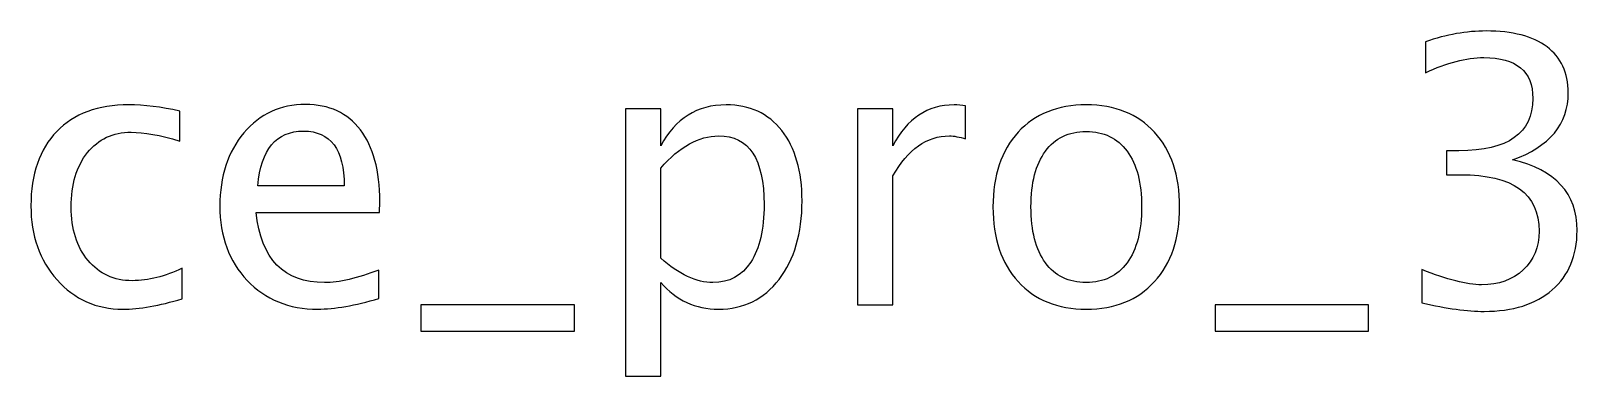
# Model space of a CAD drawing. Header units: centimetres. Extents: x -69 to 69, y -115 to 104.
# Drawn here: x -28.58 to -17.93, y 77.93 to 80.3 of the extents above; entities that cross this region are included whole.
import ezdxf

# ---------------------------------------------------------------- set-up
doc = ezdxf.new("R2010")
doc.units = ezdxf.units.CM
doc.header["$MEASUREMENT"] = 0
doc.layers.add('Layer 1', color=7, linetype='Continuous')

msp = doc.modelspace()

# ---------------------------------------------------------------- linework, layer by layer
at = {"layer": 'Layer 1'}
for points, knots in [([(-19.00108, 78.43314), (-19.00108, 78.43314), (-19.00108, 78.66174), (-19.00108, 78.66174), (-19.00108, 78.66174), (-18.82667, 78.59231), (-18.68993, 78.5576), (-18.5896, 78.5576), (-18.5896, 78.5576), (-18.47149, 78.5576), (-18.37624, 78.59147), (-18.303, 78.65962), (-18.303, 78.65962), (-18.22977, 78.72778), (-18.19336, 78.81668), (-18.19336, 78.9259), (-18.19336, 78.9259), (-18.19336, 79.18498), (-18.3737, 79.31452), (-18.73438, 79.31452), (-18.73438, 79.31452), (-18.73438, 79.31452), (-18.8309, 79.31452), (-18.8309, 79.31452), (-18.8309, 79.31452), (-18.8309, 79.31452), (-18.8309, 79.47835), (-18.8309, 79.47835), (-18.8309, 79.47835), (-18.8309, 79.47835), (-18.74539, 79.47962), (-18.74539, 79.47962), (-18.74539, 79.47962), (-18.4063, 79.47962), (-18.23654, 79.599), (-18.23654, 79.83818), (-18.23654, 79.83818), (-18.23654, 80.02572), (-18.34915, 80.1197), (-18.57394, 80.1197), (-18.57394, 80.1197), (-18.69459, 80.1197), (-18.82836, 80.08499), (-18.97568, 80.01556), (-18.97568, 80.01556), (-18.97568, 80.01556), (-18.97568, 80.22892), (-18.97568, 80.22892), (-18.97568, 80.22892), (-18.83132, 80.27803), (-18.69205, 80.30258), (-18.55827, 80.30258), (-18.55827, 80.30258), (-18.37624, 80.30258), (-18.23612, 80.26617), (-18.13875, 80.19336), (-18.13875, 80.19336), (-18.04138, 80.12097), (-17.9927, 80.01556), (-17.9927, 79.87755), (-17.9927, 79.87755), (-17.9927, 79.66208), (-18.12012, 79.50841), (-18.37539, 79.41697), (-18.37539, 79.41697), (-18.07948, 79.34796), (-17.93174, 79.18583), (-17.93174, 78.92971), (-17.93174, 78.92971), (-17.93174, 78.75699), (-17.98889, 78.6211), (-18.10277, 78.52246), (-18.10277, 78.52246), (-18.21664, 78.42383), (-18.37328, 78.37472), (-18.57224, 78.37472), (-18.57224, 78.37472), (-18.6857, 78.37472), (-18.82836, 78.39419), (-19.00108, 78.43314)], [0, 0, 0, 0, 0.04761905, 0.04761905, 0.04761905, 0.04761905, 0.0952381, 0.0952381, 0.0952381, 0.0952381, 0.14285714, 0.14285714, 0.14285714, 0.14285714, 0.19047619, 0.19047619, 0.19047619, 0.19047619, 0.23809524, 0.23809524, 0.23809524, 0.23809524, 0.28571429, 0.28571429, 0.28571429, 0.28571429, 0.33333333, 0.33333333, 0.33333333, 0.33333333, 0.38095238, 0.38095238, 0.38095238, 0.38095238, 0.42857143, 0.42857143, 0.42857143, 0.42857143, 0.47619048, 0.47619048, 0.47619048, 0.47619048, 0.52380952, 0.52380952, 0.52380952, 0.52380952, 0.57142857, 0.57142857, 0.57142857, 0.57142857, 0.61904762, 0.61904762, 0.61904762, 0.61904762, 0.66666667, 0.66666667, 0.66666667, 0.66666667, 0.71428571, 0.71428571, 0.71428571, 0.71428571, 0.76190476, 0.76190476, 0.76190476, 0.76190476, 0.80952381, 0.80952381, 0.80952381, 0.80952381, 0.85714286, 0.85714286, 0.85714286, 0.85714286, 0.9047619, 0.9047619, 0.9047619, 0.9047619, 1, 1, 1, 1]), ([(-27.5359, 78.46108), (-27.6938, 78.41367), (-27.83012, 78.38996), (-27.94484, 78.38996), (-27.94484, 78.38996), (-28.12687, 78.38996), (-28.27758, 78.45727), (-28.39738, 78.59147), (-28.39738, 78.59147), (-28.51719, 78.72609), (-28.5773, 78.89584), (-28.5773, 79.10031), (-28.5773, 79.10031), (-28.5773, 79.31875), (-28.51803, 79.48936), (-28.3995, 79.61128), (-28.3995, 79.61128), (-28.28097, 79.73362), (-28.11544, 79.79458), (-27.90293, 79.79458), (-27.90293, 79.79458), (-27.79837, 79.79458), (-27.68068, 79.78019), (-27.55114, 79.7514), (-27.55114, 79.7514), (-27.55114, 79.7514), (-27.55114, 79.54566), (-27.55114, 79.54566), (-27.55114, 79.54566), (-27.68872, 79.5863), (-27.80091, 79.60662), (-27.88727, 79.60662), (-27.88727, 79.60662), (-28.01257, 79.60662), (-28.1129, 79.55963), (-28.18783, 79.46607), (-28.18783, 79.46607), (-28.26276, 79.37252), (-28.30044, 79.24763), (-28.30044, 79.09185), (-28.30044, 79.09185), (-28.30044, 78.94072), (-28.26149, 78.8188), (-28.18402, 78.72524), (-28.18402, 78.72524), (-28.10655, 78.63211), (-28.00538, 78.58554), (-27.87965, 78.58554), (-27.87965, 78.58554), (-27.76831, 78.58554), (-27.65401, 78.61433), (-27.5359, 78.6719), (-27.5359, 78.6719), (-27.5359, 78.6719), (-27.5359, 78.46108), (-27.5359, 78.46108)], [0, 0, 0, 0, 0.06666667, 0.06666667, 0.06666667, 0.06666667, 0.13333333, 0.13333333, 0.13333333, 0.13333333, 0.2, 0.2, 0.2, 0.2, 0.26666667, 0.26666667, 0.26666667, 0.26666667, 0.33333333, 0.33333333, 0.33333333, 0.33333333, 0.4, 0.4, 0.4, 0.4, 0.46666667, 0.46666667, 0.46666667, 0.46666667, 0.53333333, 0.53333333, 0.53333333, 0.53333333, 0.6, 0.6, 0.6, 0.6, 0.66666667, 0.66666667, 0.66666667, 0.66666667, 0.73333333, 0.73333333, 0.73333333, 0.73333333, 0.8, 0.8, 0.8, 0.8, 0.86666667, 0.86666667, 0.86666667, 0.86666667, 1, 1, 1, 1]), ([(-26.18166, 78.46362), (-26.34549, 78.41451), (-26.48561, 78.38996), (-26.60245, 78.38996), (-26.60245, 78.38996), (-26.80184, 78.38996), (-26.96398, 78.456), (-27.08886, 78.58766), (-27.08886, 78.58766), (-27.21375, 78.71931), (-27.2764, 78.88992), (-27.2764, 79.09989), (-27.2764, 79.09989), (-27.2764, 79.30351), (-27.22137, 79.47073), (-27.11088, 79.60154), (-27.11088, 79.60154), (-27.00039, 79.73193), (-26.85899, 79.79712), (-26.6867, 79.79712), (-26.6867, 79.79712), (-26.52371, 79.79712), (-26.39756, 79.73912), (-26.30866, 79.62313), (-26.30866, 79.62313), (-26.21976, 79.50714), (-26.17531, 79.34288), (-26.17531, 79.12995), (-26.17531, 79.12995), (-26.17531, 79.12995), (-26.17658, 79.05544), (-26.17658, 79.05544), (-26.17658, 79.05544), (-26.17658, 79.05544), (-27.02748, 79.05544), (-27.02748, 79.05544), (-27.02748, 79.05544), (-26.99192, 78.73371), (-26.83486, 78.57284), (-26.55673, 78.57284), (-26.55673, 78.57284), (-26.45471, 78.57284), (-26.32983, 78.60163), (-26.18166, 78.6592), (-26.18166, 78.6592), (-26.18166, 78.6592), (-26.18166, 78.46362), (-26.18166, 78.46362)], [0, 0, 0, 0, 0.07692308, 0.07692308, 0.07692308, 0.07692308, 0.15384615, 0.15384615, 0.15384615, 0.15384615, 0.23076923, 0.23076923, 0.23076923, 0.23076923, 0.30769231, 0.30769231, 0.30769231, 0.30769231, 0.38461538, 0.38461538, 0.38461538, 0.38461538, 0.46153846, 0.46153846, 0.46153846, 0.46153846, 0.53846154, 0.53846154, 0.53846154, 0.53846154, 0.61538462, 0.61538462, 0.61538462, 0.61538462, 0.69230769, 0.69230769, 0.69230769, 0.69230769, 0.76923077, 0.76923077, 0.76923077, 0.76923077, 0.84615385, 0.84615385, 0.84615385, 0.84615385, 1, 1, 1, 1]), ([(-24.48452, 77.93022), (-24.48452, 77.93022), (-24.48452, 79.76664), (-24.48452, 79.76664), (-24.48452, 79.76664), (-24.48452, 79.76664), (-24.24068, 79.76664), (-24.24068, 79.76664), (-24.24068, 79.76664), (-24.24068, 79.76664), (-24.24068, 79.51222), (-24.24068, 79.51222), (-24.24068, 79.51222), (-24.14077, 79.7006), (-23.99049, 79.79458), (-23.79025, 79.79458), (-23.79025, 79.79458), (-23.62812, 79.79458), (-23.50069, 79.73574), (-23.40756, 79.61763), (-23.40756, 79.61763), (-23.31443, 79.49952), (-23.26786, 79.33823), (-23.26786, 79.13376), (-23.26786, 79.13376), (-23.26786, 78.91108), (-23.32078, 78.73117), (-23.42619, 78.59485), (-23.42619, 78.59485), (-23.5316, 78.45812), (-23.67045, 78.38996), (-23.84232, 78.38996), (-23.84232, 78.38996), (-24.00192, 78.38996), (-24.13485, 78.45092), (-24.24068, 78.57326), (-24.24068, 78.57326), (-24.24068, 78.57326), (-24.24068, 77.93022), (-24.24068, 77.93022), (-24.24068, 77.93022), (-24.24068, 77.93022), (-24.48452, 77.93022), (-24.48452, 77.93022)], [0, 0, 0, 0, 0.08333333, 0.08333333, 0.08333333, 0.08333333, 0.16666667, 0.16666667, 0.16666667, 0.16666667, 0.25, 0.25, 0.25, 0.25, 0.33333333, 0.33333333, 0.33333333, 0.33333333, 0.41666667, 0.41666667, 0.41666667, 0.41666667, 0.5, 0.5, 0.5, 0.5, 0.58333333, 0.58333333, 0.58333333, 0.58333333, 0.66666667, 0.66666667, 0.66666667, 0.66666667, 0.75, 0.75, 0.75, 0.75, 0.83333333, 0.83333333, 0.83333333, 0.83333333, 1, 1, 1, 1]), ([(-22.88601, 78.42044), (-22.88601, 78.42044), (-22.88601, 79.76664), (-22.88601, 79.76664), (-22.88601, 79.76664), (-22.88601, 79.76664), (-22.64217, 79.76664), (-22.64217, 79.76664), (-22.64217, 79.76664), (-22.64217, 79.76664), (-22.64217, 79.51222), (-22.64217, 79.51222), (-22.64217, 79.51222), (-22.54523, 79.7006), (-22.40468, 79.79458), (-22.22011, 79.79458), (-22.22011, 79.79458), (-22.19513, 79.79458), (-22.16888, 79.79246), (-22.14179, 79.78823), (-22.14179, 79.78823), (-22.14179, 79.78823), (-22.14179, 79.56005), (-22.14179, 79.56005), (-22.14179, 79.56005), (-22.18412, 79.57402), (-22.22138, 79.58122), (-22.25355, 79.58122), (-22.25355, 79.58122), (-22.40849, 79.58122), (-22.53803, 79.48978), (-22.64217, 79.30648), (-22.64217, 79.30648), (-22.64217, 79.30648), (-22.64217, 78.42044), (-22.64217, 78.42044), (-22.64217, 78.42044), (-22.64217, 78.42044), (-22.88601, 78.42044), (-22.88601, 78.42044)], [0, 0, 0, 0, 0.09090909, 0.09090909, 0.09090909, 0.09090909, 0.18181818, 0.18181818, 0.18181818, 0.18181818, 0.27272727, 0.27272727, 0.27272727, 0.27272727, 0.36363636, 0.36363636, 0.36363636, 0.36363636, 0.45454545, 0.45454545, 0.45454545, 0.45454545, 0.54545455, 0.54545455, 0.54545455, 0.54545455, 0.63636364, 0.63636364, 0.63636364, 0.63636364, 0.72727273, 0.72727273, 0.72727273, 0.72727273, 0.81818182, 0.81818182, 0.81818182, 0.81818182, 1, 1, 1, 1]), ([(-21.31079, 78.38996), (-21.50849, 78.38996), (-21.66512, 78.45304), (-21.78027, 78.57919), (-21.78027, 78.57919), (-21.89584, 78.70534), (-21.95341, 78.87679), (-21.95341, 79.09312), (-21.95341, 79.09312), (-21.95341, 79.30902), (-21.89584, 79.48004), (-21.78027, 79.60577), (-21.78027, 79.60577), (-21.66512, 79.7315), (-21.50849, 79.79458), (-21.31079, 79.79458), (-21.31079, 79.79458), (-21.11309, 79.79458), (-20.95646, 79.7315), (-20.84131, 79.60577), (-20.84131, 79.60577), (-20.72574, 79.48004), (-20.66817, 79.30902), (-20.66817, 79.09312), (-20.66817, 79.09312), (-20.66817, 78.87679), (-20.72574, 78.70534), (-20.84131, 78.57919), (-20.84131, 78.57919), (-20.95646, 78.45304), (-21.11309, 78.38996), (-21.31079, 78.38996)], [0, 0, 0, 0, 0.11111111, 0.11111111, 0.11111111, 0.11111111, 0.22222222, 0.22222222, 0.22222222, 0.22222222, 0.33333333, 0.33333333, 0.33333333, 0.33333333, 0.44444444, 0.44444444, 0.44444444, 0.44444444, 0.55555556, 0.55555556, 0.55555556, 0.55555556, 0.66666667, 0.66666667, 0.66666667, 0.66666667, 0.77777778, 0.77777778, 0.77777778, 0.77777778, 1, 1, 1, 1]), ([(-27.01478, 79.23832), (-27.01478, 79.23832), (-26.42042, 79.23832), (-26.42042, 79.23832), (-26.42042, 79.23832), (-26.42042, 79.48893), (-26.51398, 79.61424), (-26.70067, 79.61424), (-26.70067, 79.61424), (-26.88863, 79.61424), (-26.99319, 79.48893), (-27.01478, 79.23832)], [0, 0, 0, 0, 0.25, 0.25, 0.25, 0.25, 0.5, 0.5, 0.5, 0.5, 1, 1, 1, 1]), ([(-24.24068, 78.74133), (-24.11495, 78.62914), (-23.99515, 78.57284), (-23.88127, 78.57284), (-23.88127, 78.57284), (-23.76909, 78.57284), (-23.6823, 78.61983), (-23.62134, 78.71339), (-23.62134, 78.71339), (-23.55996, 78.80694), (-23.52948, 78.9386), (-23.52948, 79.10878), (-23.52948, 79.10878), (-23.52948, 79.42374), (-23.63362, 79.58122), (-23.8419, 79.58122), (-23.8419, 79.58122), (-23.97821, 79.58122), (-24.11114, 79.50756), (-24.24068, 79.35982), (-24.24068, 79.35982), (-24.24068, 79.35982), (-24.24068, 78.74133), (-24.24068, 78.74133)], [0, 0, 0, 0, 0.14285714, 0.14285714, 0.14285714, 0.14285714, 0.28571429, 0.28571429, 0.28571429, 0.28571429, 0.42857143, 0.42857143, 0.42857143, 0.42857143, 0.57142857, 0.57142857, 0.57142857, 0.57142857, 0.71428571, 0.71428571, 0.71428571, 0.71428571, 1, 1, 1, 1]), ([(-21.31121, 78.57284), (-21.19056, 78.57284), (-21.09658, 78.61814), (-21.0297, 78.70915), (-21.0297, 78.70915), (-20.96323, 78.79975), (-20.92979, 78.92802), (-20.92979, 79.09312), (-20.92979, 79.09312), (-20.92979, 79.25779), (-20.96323, 79.38564), (-21.0297, 79.47623), (-21.0297, 79.47623), (-21.09658, 79.5664), (-21.19056, 79.6117), (-21.31121, 79.6117), (-21.31121, 79.6117), (-21.43229, 79.6117), (-21.52627, 79.5664), (-21.59231, 79.47623), (-21.59231, 79.47623), (-21.65877, 79.38564), (-21.69179, 79.25779), (-21.69179, 79.09312), (-21.69179, 79.09312), (-21.69179, 78.92802), (-21.65877, 78.79975), (-21.59231, 78.70915), (-21.59231, 78.70915), (-21.52627, 78.61814), (-21.43229, 78.57284), (-21.31121, 78.57284)], [0, 0, 0, 0, 0.11111111, 0.11111111, 0.11111111, 0.11111111, 0.22222222, 0.22222222, 0.22222222, 0.22222222, 0.33333333, 0.33333333, 0.33333333, 0.33333333, 0.44444444, 0.44444444, 0.44444444, 0.44444444, 0.55555556, 0.55555556, 0.55555556, 0.55555556, 0.66666667, 0.66666667, 0.66666667, 0.66666667, 0.77777778, 0.77777778, 0.77777778, 0.77777778, 1, 1, 1, 1]), ([(-25.89168, 78.23756), (-25.89168, 78.23756), (-25.89168, 78.42044), (-25.89168, 78.42044), (-25.89168, 78.42044), (-25.89168, 78.42044), (-24.83504, 78.42044), (-24.83504, 78.42044), (-24.83504, 78.42044), (-24.83504, 78.42044), (-24.83504, 78.23756), (-24.83504, 78.23756), (-24.83504, 78.23756), (-24.83504, 78.23756), (-25.89168, 78.23756), (-25.89168, 78.23756)], [0, 0, 0, 0, 0.2, 0.2, 0.2, 0.2, 0.4, 0.4, 0.4, 0.4, 0.6, 0.6, 0.6, 0.6, 1, 1, 1, 1]), ([(-20.42348, 78.23756), (-20.42348, 78.23756), (-20.42348, 78.42044), (-20.42348, 78.42044), (-20.42348, 78.42044), (-20.42348, 78.42044), (-19.36684, 78.42044), (-19.36684, 78.42044), (-19.36684, 78.42044), (-19.36684, 78.42044), (-19.36684, 78.23756), (-19.36684, 78.23756), (-19.36684, 78.23756), (-19.36684, 78.23756), (-20.42348, 78.23756), (-20.42348, 78.23756)], [0, 0, 0, 0, 0.2, 0.2, 0.2, 0.2, 0.4, 0.4, 0.4, 0.4, 0.6, 0.6, 0.6, 0.6, 1, 1, 1, 1])]:
    msp.add_open_spline(points, degree=3, knots=knots, dxfattribs=at)

doc.saveas('drawing.dxf')
